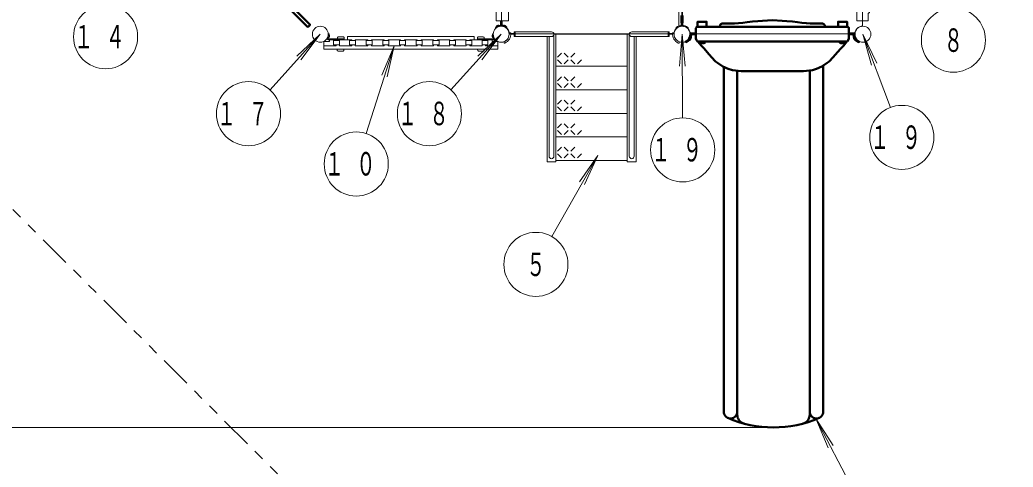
# Model space of a CAD drawing. Units: millimetres on the paper, scale 1:60. Extents: x -385 to 0, y -594 to 267.
# Drawn here: x -331 to -238.1, y 90.8 to 132.7 of the extents above; entities that cross this region are included whole.
import ezdxf
from ezdxf.enums import TextEntityAlignment as Align

# ---------------------------------------------------------------- set-up
doc = ezdxf.new("R2010")
doc.units = ezdxf.units.MM
doc.linetypes.add('USER3', pattern=[8, 3, -1, 1, -1, 1, -1])
doc.layers.add('LY_1', color=7, linetype='Continuous', lineweight=13)
doc.styles.add('ＭＳ ゴシック', font='')
doc.styles.get('ＭＳ ゴシック').set_extended_font_data('MS Gothic')

msp = doc.modelspace()

# ---------------------------------------------------------------- linework, layer by layer
at = {"layer": 'LY_1', "color": 140, "lineweight": 50}
for p, q in [((-319.072, 147.046), (-304.053, 132.027)), ((-318.849, 147.27), (-303.829, 132.251)), ((-303.829, 132.18), (-303.982, 132.027)), ((-267.725, 131.905), (-267.685, 131.978)), ((-267.685, 131.978), (-267.598, 132.022)), ((-267.598, 132.022), (-253.556, 132.022)), ((-253.556, 132.022), (-253.469, 131.978)), ((-253.469, 131.978), (-253.429, 131.905)), ((-268.246, 131.4), (-268.199, 131.404)), ((-268.199, 131.404), (-268.18, 131.411)), ((-268.18, 131.411), (-267.743, 131.411)), ((-267.743, 131.338), (-268.169, 131.338)), ((-268.169, 131.338), (-268.169, 131.31)), ((-267.743, 131.809), (-267.725, 131.905)), ((-267.743, 131.035), (-267.743, 131.809)), ((-267.722, 130.916), (-267.743, 131.035)), ((-253.413, 131.035), (-253.432, 130.916)), ((-253.429, 131.905), (-253.413, 131.809)), ((-253.413, 131.809), (-253.413, 131.035)), ((-252.974, 131.411), (-253.413, 131.411)), ((-253.413, 131.338), (-252.985, 131.338)), ((-252.985, 131.338), (-252.985, 131.31)), ((-252.955, 131.404), (-252.974, 131.411)), ((-252.908, 131.4), (-252.955, 131.404)), ((-268.707, 130.617), (-268.69, 130.625)), ((-268.675, 130.549), (-268.707, 130.617)), ((-267.673, 130.787), (-267.722, 130.916)), ((-267.591, 130.647), (-267.673, 130.787)), ((-253.563, 130.647), (-267.591, 130.647)), ((-253.481, 130.787), (-253.563, 130.647)), ((-253.432, 130.916), (-253.481, 130.787)), ((-252.479, 130.549), (-252.447, 130.617)), ((-252.447, 130.617), (-252.464, 130.625))]:
    msp.add_line(p, q, dxfattribs=at)
at = {"layer": 'LY_1'}
for p, q in [((-285.905, 147.472), (-285.905, 132.104)), ((-269.338, 147.421), (-269.338, 132.155)), ((-269.055, 132.104), (-269.055, 147.472)), ((-268.988, 147.472), (-268.988, 132.104)), ((-252.138, 132.104), (-252.138, 147.472)), ((-269.138, 132.413), (-269.138, 133.08)), ((-268.905, 132.413), (-268.905, 133.08)), ((-269.338, 132.155), (-269.305, 132.121)), ((-268.905, 132.413), (-269.138, 132.413)), ((-269.096, 132.19), (-269.096, 132.413)), ((-269.021, 132.171), (-269.021, 132.413)), ((-269.021, 132.19), (-269.021, 132.413)), ((-269.021, 132.19), (-269.021, 132.413)), ((-268.946, 132.19), (-268.946, 132.413)), ((-307.558, 126.119), (-302.855, 131.33)), ((-302.855, 131.33), (-305.051, 129.286)), ((-302.855, 131.33), (-304.663, 128.936)), ((-302.046, 131.382), (-302.109, 131.378)), ((-302.105, 130.982), (-302.085, 131.03)), ((-302.085, 131.03), (-302.067, 131.084)), ((-302.067, 131.084), (-302.053, 131.134)), ((-302.053, 131.134), (-302.044, 131.188)), ((-302.042, 131.379), (-302.046, 131.382)), ((-302.044, 131.188), (-302.037, 131.246)), ((-302.034, 131.371), (-302.042, 131.379)), ((-302.037, 131.246), (-302.033, 131.284)), ((-302.033, 131.364), (-302.034, 131.371)), ((-302.031, 131.357), (-302.033, 131.364)), ((-302.033, 131.284), (-302.031, 131.326)), ((-302.031, 131.326), (-302.031, 131.357)), ((-290.641, 126.119), (-285.938, 131.33)), ((-285.938, 131.33), (-288.135, 129.286)), ((-285.938, 131.33), (-287.746, 128.936)), ((-286.754, 131.357), (-286.753, 131.364)), ((-286.754, 131.326), (-286.754, 131.357)), ((-286.753, 131.284), (-286.754, 131.326)), ((-286.753, 131.364), (-286.752, 131.371)), ((-286.749, 131.246), (-286.753, 131.284)), ((-286.752, 131.371), (-286.744, 131.379)), ((-286.742, 131.188), (-286.749, 131.246)), ((-286.744, 131.379), (-286.74, 131.382)), ((-286.732, 131.134), (-286.742, 131.188)), ((-286.74, 131.382), (-286.677, 131.378)), ((-286.719, 131.084), (-286.732, 131.134)), ((-286.701, 131.03), (-286.719, 131.084)), ((-286.68, 130.982), (-286.701, 131.03)), ((-285.207, 131.464), (-285.115, 131.473)), ((-285.164, 131.363), (-269.796, 131.363)), ((-285.05, 131.405), (-284.73, 131.405)), ((-285.048, 131.33), (-284.73, 131.33)), ((-284.73, 131.556), (-281.23, 131.556)), ((-284.73, 131.103), (-284.73, 131.556)), ((-284.73, 131.103), (-281.23, 131.103)), ((-284.646, 131.103), (-284.646, 131.556)), ((-281.646, 119.399), (-281.646, 131.103)), ((-281.456, 119.904), (-281.456, 131.103)), ((-281.003, 119.904), (-281.003, 131.33)), ((-281.003, 131.33), (-273.956, 131.33)), ((-280.813, 119.399), (-280.813, 131.33)), ((-274.146, 119.399), (-274.146, 131.33)), ((-273.956, 119.904), (-273.956, 131.33)), ((-270.23, 131.556), (-273.73, 131.556)), ((-270.23, 131.103), (-273.73, 131.103)), ((-273.503, 119.904), (-273.503, 131.103)), ((-273.313, 119.399), (-273.313, 131.103)), ((-270.313, 131.556), (-270.313, 131.103)), ((-270.23, 131.556), (-270.23, 131.103)), ((-269.91, 131.405), (-270.23, 131.405)), ((-269.911, 131.33), (-270.23, 131.33)), ((-269.753, 131.464), (-269.845, 131.473)), ((-269.545, 131.855), (-269.556, 131.867)), ((-269.021, 131.33), (-269.266, 128.339)), ((-269.021, 131.33), (-268.743, 128.343)), ((-268.976, 123.502), (-269.021, 131.33)), ((-268.497, 131.855), (-268.487, 131.867)), ((-268.247, 131.363), (-252.879, 131.363)), ((-252.105, 131.33), (-250.807, 128.625)), ((-252.105, 131.33), (-251.296, 128.441)), ((-249.525, 124.48), (-252.105, 131.33)), ((-302.119, 130.816), (-302.084, 130.811)), ((-302.116, 130.936), (-302.105, 130.982)), ((-301.226, 130.886), (-302.095, 130.888)), ((-302.084, 130.811), (-301.226, 130.811)), ((-302.084, 130.811), (-300.615, 130.811)), ((-301.226, 130.886), (-300.618, 130.886)), ((-300.618, 130.886), (-300.618, 130.811)), ((-298.577, 122.04), (-295.939, 130.26)), ((-295.939, 130.26), (-297.102, 127.494)), ((-295.939, 130.26), (-296.604, 127.334)), ((-286.702, 130.811), (-288.17, 130.811)), ((-287.56, 130.886), (-288.168, 130.886)), ((-288.168, 130.886), (-288.168, 130.811)), ((-287.56, 130.886), (-286.69, 130.888)), ((-286.702, 130.811), (-287.56, 130.811)), ((-286.667, 130.816), (-286.702, 130.811)), ((-286.67, 130.936), (-286.68, 130.982)), ((-285.701, 130.625), (-285.664, 130.54)), ((-269.259, 130.625), (-269.295, 130.54)), ((-280.307, 129.559), (-280.682, 129.184)), ((-280.057, 129.559), (-279.682, 129.184)), ((-279.057, 129.559), (-279.432, 129.184)), ((-274.146, 128.33), (-280.813, 128.33)), ((-280.682, 128.934), (-280.307, 128.559)), ((-279.682, 128.934), (-280.057, 128.559)), ((-279.432, 128.934), (-279.057, 128.559)), ((-278.432, 128.934), (-278.807, 128.559)), ((-280.307, 127.356), (-280.682, 126.981)), ((-280.057, 127.356), (-279.682, 126.981)), ((-279.057, 127.356), (-279.432, 126.981)), ((-280.682, 126.731), (-280.307, 126.356)), ((-279.682, 126.731), (-280.057, 126.356)), ((-279.432, 126.731), (-279.057, 126.356)), ((-278.432, 126.731), (-278.807, 126.356)), ((-274.146, 126.127), (-280.813, 126.127)), ((-280.307, 125.154), (-280.682, 124.779)), ((-280.682, 124.529), (-280.307, 124.154)), ((-280.057, 125.154), (-279.682, 124.779)), ((-279.682, 124.529), (-280.057, 124.154)), ((-279.057, 125.154), (-279.432, 124.779)), ((-279.432, 124.529), (-279.057, 124.154)), ((-278.432, 124.529), (-278.807, 124.154)), ((-274.146, 123.924), (-280.813, 123.924)), ((-280.307, 122.951), (-280.682, 122.576)), ((-280.057, 122.951), (-279.682, 122.576)), ((-279.057, 122.951), (-279.432, 122.576)), ((-274.146, 121.721), (-280.813, 121.721)), ((-280.682, 122.326), (-280.307, 121.951)), ((-279.682, 122.326), (-280.057, 121.951)), ((-279.432, 122.326), (-279.057, 121.951)), ((-278.432, 122.326), (-278.807, 121.951)), ((-281.211, 112.393), (-276.909, 119.983)), ((-280.307, 120.748), (-280.682, 120.373)), ((-280.682, 120.123), (-280.307, 119.748)), ((-280.057, 120.748), (-279.682, 120.373)), ((-279.682, 120.123), (-280.057, 119.748)), ((-279.057, 120.748), (-279.432, 120.373)), ((-279.432, 120.123), (-279.057, 119.748)), ((-278.432, 120.123), (-278.807, 119.748)), ((-276.909, 119.983), (-278.61, 117.512)), ((-276.909, 119.983), (-278.155, 117.254)), ((-280.813, 119.399), (-281.646, 119.399)), ((-274.146, 119.518), (-280.813, 119.518)), ((-273.313, 119.399), (-274.146, 119.399)), ((-256.509, 95.364), (-254.894, 92.835)), ((-256.509, 95.364), (-255.358, 92.594)), ((-251.911, 86.554), (-256.509, 95.364)), ((-261.472, 94.512), (-368.968, 94.512))]:
    msp.add_line(p, q, dxfattribs=at)
at = {"layer": 'LY_1', "linetype": 'USER3'}
msp.add_lwpolyline([(-252.084, 224.228), (-279.401, 224.228), (-307.724, 195.905), (-315.589, 195.905), (-332.744, 178.75), (-341.067, 178.75), (-358.936, 160.881), (-358.936, 135.611), (-341.067, 117.742), (-334.428, 117.742), (-277.865, 61.179), (-243.079, 61.179), (-225.79, 78.468), (-190.656, 78.468), (-167.999, 101.125), (-148.366, 101.125), (-130.952, 118.539), (-130.952, 161.068), (-148.366, 178.482), (-182.426, 178.482), (-196.792, 192.847), (-220.703, 192.847)], close=True, dxfattribs=at)
at = {"layer": 'LY_1'}
for points in [[(-285.25, 146.987), (-286.415, 146.987), (-286.415, 132.589), (-285.25, 132.589)], [(-251.63, 132.593), (-251.63, 133.218), (-251.625, 133.248), (-251.616, 133.276), (-251.597, 133.3), (-251.573, 133.318), (-251.545, 133.33), (-251.515, 133.332), (-251.503, 133.332), (-251.503, 146.243), (-251.515, 146.243), (-251.545, 146.248), (-251.573, 146.259), (-251.597, 146.276), (-251.616, 146.301), (-251.625, 146.327), (-251.63, 146.358), (-251.63, 146.984), (-252.687, 146.984), (-252.687, 133.017), (-252.687, 132.593)], [(-300.316, 131.127), (-300.316, 130.811), (-301.076, 130.811), (-301.076, 130.748), (-301.373, 130.748), (-301.373, 130.811), (-302.009, 130.811), (-302.009, 130.641), (-302.537, 130.641), (-302.537, 129.944), (-286.246, 129.944), (-286.246, 130.641), (-286.777, 130.641), (-286.777, 130.811), (-287.411, 130.811), (-287.411, 130.748), (-287.71, 130.748), (-287.71, 130.811), (-288.47, 130.811), (-288.47, 131.127)], [(-300.618, 130.886), (-301.251, 130.886), (-301.251, 130.97), (-301.242, 131.019), (-301.214, 131.061), (-301.174, 131.087), (-301.125, 131.099), (-300.744, 131.099), (-300.695, 131.087), (-300.655, 131.061), (-300.627, 131.019), (-300.618, 130.97)], [(-288.168, 130.886), (-287.534, 130.886), (-287.534, 130.97), (-287.544, 131.019), (-287.572, 131.061), (-287.612, 131.087), (-287.661, 131.099), (-288.042, 131.099), (-288.091, 131.087), (-288.131, 131.061), (-288.159, 131.019), (-288.168, 130.97)], [(-301.607, 130.325), (-301.607, 130.748), (-301.059, 130.748), (-301.059, 130.325)], [(-300.11, 130.325), (-300.11, 130.748), (-299.551, 130.748), (-299.551, 130.325)], [(-298.574, 130.325), (-298.574, 130.748), (-298.015, 130.748), (-298.015, 130.325)], [(-297.017, 130.325), (-297.017, 130.748), (-296.458, 130.748), (-296.458, 130.325)], [(-295.448, 130.325), (-295.448, 130.748), (-294.89, 130.748), (-294.89, 130.325)], [(-293.319, 130.325), (-293.319, 130.748), (-293.889, 130.748), (-293.894, 130.325)], [(-291.754, 130.325), (-291.754, 130.748), (-292.325, 130.748), (-292.325, 130.325)], [(-290.202, 130.325), (-290.202, 130.748), (-290.768, 130.748), (-290.768, 130.325)], [(-289.232, 130.748), (-288.675, 130.748), (-288.675, 130.325), (-289.232, 130.325)], [(-287.179, 130.748), (-287.179, 130.325), (-287.724, 130.325), (-287.724, 130.748)], [(-301.276, 129.944), (-300.642, 129.944), (-300.642, 129.86), (-300.651, 129.811), (-300.679, 129.769), (-300.719, 129.743), (-300.768, 129.731), (-301.149, 129.731), (-301.198, 129.743), (-301.238, 129.769), (-301.266, 129.811), (-301.276, 129.86)], [(-287.51, 129.944), (-288.144, 129.944), (-288.144, 129.86), (-288.134, 129.811), (-288.106, 129.769), (-288.067, 129.743), (-288.018, 129.731), (-287.636, 129.731), (-287.587, 129.743), (-287.548, 129.769), (-287.52, 129.811), (-287.51, 129.86)]]:
    msp.add_lwpolyline(points, close=True, dxfattribs=at)
for points in [[(-286.013, 132.589), (-286.015, 132.19), (-286.015, 132.186), (-286.016, 132.181), (-286.018, 132.178), (-286.021, 132.174), (-286.024, 132.171), (-286.028, 132.169), (-286.032, 132.168), (-286.036, 132.167), (-286.041, 132.168), (-286.045, 132.169), (-286.101, 132.16), (-286.153, 132.148), (-286.206, 132.131), (-286.255, 132.113), (-286.305, 132.089), (-286.356, 132.061), (-286.389, 132.043), (-286.424, 132.019), (-286.45, 132.001), (-286.454, 131.996), (-286.459, 131.991), (-286.461, 131.979), (-286.461, 131.975), (-286.421, 131.926), (-286.396, 131.947), (-286.361, 131.97), (-286.321, 131.996), (-286.281, 132.019), (-286.237, 132.04), (-286.188, 132.059), (-286.138, 132.073), (-286.087, 132.087), (-286.031, 132.094), (-286.012, 132.099), (-285.996, 132.108), (-285.975, 132.122), (-285.965, 132.131), (-285.958, 132.136), (-285.944, 132.164), (-285.942, 132.167), (-285.937, 132.202), (-285.937, 132.589)], [(-286.162, 132.146), (-286.171, 132.169), (-286.185, 132.183), (-286.204, 132.183), (-286.227, 132.174), (-286.251, 132.164), (-286.279, 132.153), (-286.307, 132.141), (-286.333, 132.131), (-286.354, 132.122), (-286.368, 132.108), (-286.368, 132.089), (-286.358, 132.066), (-286.356, 132.061)], [(-285.861, 132.589), (-285.86, 132.19), (-285.86, 132.186), (-285.858, 132.181), (-285.856, 132.178), (-285.854, 132.174), (-285.85, 132.171), (-285.847, 132.169), (-285.843, 132.168), (-285.838, 132.167), (-285.834, 132.168), (-285.83, 132.169), (-285.774, 132.16), (-285.722, 132.148), (-285.668, 132.131), (-285.619, 132.113), (-285.57, 132.089), (-285.519, 132.061), (-285.486, 132.043), (-285.451, 132.019), (-285.425, 132.001), (-285.42, 131.996), (-285.416, 131.991), (-285.413, 131.979), (-285.413, 131.975), (-285.453, 131.926), (-285.479, 131.947), (-285.514, 131.97), (-285.554, 131.996), (-285.594, 132.019), (-285.638, 132.04), (-285.687, 132.059), (-285.736, 132.073), (-285.788, 132.087), (-285.844, 132.094), (-285.863, 132.099), (-285.879, 132.108), (-285.9, 132.122), (-285.909, 132.131), (-285.916, 132.136), (-285.93, 132.164), (-285.933, 132.167), (-285.937, 132.202), (-285.937, 132.589)], [(-285.713, 132.146), (-285.703, 132.169), (-285.689, 132.183), (-285.671, 132.183), (-285.647, 132.174), (-285.624, 132.164), (-285.596, 132.153), (-285.568, 132.141), (-285.542, 132.131), (-285.521, 132.122), (-285.507, 132.108), (-285.507, 132.089), (-285.516, 132.066), (-285.518, 132.061)], [(-302.081, 131.039), (-302.057, 131.033), (-302.037, 131.037), (-302.026, 131.052), (-302.02, 131.076), (-302.014, 131.101), (-302.007, 131.13), (-302.001, 131.16), (-301.993, 131.186), (-301.989, 131.209), (-301.992, 131.228), (-302.007, 131.239), (-302.031, 131.245), (-302.037, 131.246)], [(-286.704, 131.039), (-286.729, 131.033), (-286.748, 131.037), (-286.759, 131.052), (-286.765, 131.076), (-286.771, 131.101), (-286.778, 131.13), (-286.785, 131.16), (-286.792, 131.186), (-286.797, 131.209), (-286.794, 131.228), (-286.779, 131.239), (-286.754, 131.245), (-286.749, 131.246)], [(-301.373, 130.325), (-301.373, 130.26), (-302.537, 130.26)], [(-301.076, 130.748), (-301.076, 130.811), (-299.912, 130.811), (-299.912, 130.748)], [(-299.912, 130.325), (-299.912, 130.26), (-301.076, 130.26), (-301.076, 130.325)], [(-299.58, 130.748), (-299.58, 130.811), (-298.415, 130.811), (-298.415, 130.748)], [(-298.415, 130.325), (-298.415, 130.26), (-299.58, 130.26), (-299.58, 130.325)], [(-298.06, 130.748), (-298.06, 130.811), (-296.896, 130.811), (-296.896, 130.748)], [(-296.896, 130.325), (-296.896, 130.26), (-298.06, 130.26), (-298.06, 130.325)], [(-296.522, 130.748), (-296.522, 130.811), (-295.357, 130.811), (-295.357, 130.748)], [(-295.357, 130.325), (-295.357, 130.26), (-296.522, 130.26), (-296.522, 130.325)], [(-294.974, 130.748), (-294.974, 130.811), (-293.81, 130.811), (-293.81, 130.748)], [(-293.81, 130.325), (-293.81, 130.26), (-294.974, 130.26), (-294.974, 130.325)], [(-293.426, 130.748), (-293.426, 130.811), (-292.264, 130.811), (-292.264, 130.748)], [(-292.264, 130.325), (-292.264, 130.26), (-293.426, 130.26), (-293.426, 130.325)], [(-290.726, 130.748), (-290.726, 130.811), (-291.89, 130.811), (-291.89, 130.748)], [(-291.89, 130.325), (-291.89, 130.26), (-290.726, 130.26), (-290.726, 130.325)], [(-290.368, 130.748), (-290.368, 130.811), (-289.204, 130.811), (-289.204, 130.748)], [(-289.204, 130.325), (-289.204, 130.26), (-290.368, 130.26), (-290.368, 130.325)], [(-287.71, 130.748), (-287.71, 130.811), (-288.872, 130.811), (-288.872, 130.748)], [(-288.872, 130.325), (-288.872, 130.26), (-287.71, 130.26), (-287.71, 130.325)], [(-287.411, 130.325), (-287.411, 130.26), (-286.246, 130.26)]]:
    msp.add_lwpolyline(points, dxfattribs=at)
at = {"layer": 'LY_1', "color": 140, "lineweight": 50}
for points in [[(-267.57, 132.022), (-267.57, 132.495), (-266.723, 132.495), (-266.723, 132.022)], [(-265.482, 132.022), (-265.472, 132.176), (-265.434, 132.23), (-265.386, 132.275), (-265.329, 132.308), (-265.266, 132.329), (-265.201, 132.335), (-264.113, 132.335), (-263.758, 132.359), (-263.344, 132.403), (-262.939, 132.455), (-262.448, 132.508), (-261.943, 132.541), (-261.487, 132.574), (-260.577, 132.649)], [(-255.672, 132.022), (-255.682, 132.176), (-255.72, 132.23), (-255.768, 132.275), (-255.825, 132.308), (-255.888, 132.329), (-255.953, 132.335), (-257.041, 132.335), (-257.396, 132.359), (-257.81, 132.403), (-258.215, 132.455), (-258.706, 132.508), (-259.211, 132.541), (-259.667, 132.574), (-260.577, 132.649)], [(-254.437, 132.022), (-254.437, 132.495), (-253.591, 132.495), (-253.591, 132.022)], [(-268.251, 130.981), (-268.229, 130.968), (-268.218, 130.952), (-268.221, 130.933), (-268.234, 130.912), (-268.247, 130.89), (-268.263, 130.864), (-268.28, 130.839), (-268.293, 130.815), (-268.306, 130.796), (-268.322, 130.784), (-268.34, 130.787), (-268.362, 130.801), (-268.366, 130.803)], [(-267.535, 130.647), (-267.247, 130.28), (-266.967, 129.985), (-266.66, 129.653), (-266.256, 129.192), (-265.891, 128.787), (-265.718, 128.652), (-265.201, 128.296), (-264.703, 128.079), (-264.317, 127.98), (-263.487, 127.87), (-263.026, 127.866), (-262.523, 127.861), (-261.99, 127.87), (-261.487, 127.878), (-260.577, 127.859)], [(-253.619, 130.647), (-253.907, 130.28), (-254.187, 129.985), (-254.494, 129.653), (-254.898, 129.192), (-255.263, 128.787), (-255.436, 128.652), (-255.953, 128.296), (-256.451, 128.079), (-256.837, 127.98), (-257.667, 127.87), (-258.128, 127.866), (-258.631, 127.861), (-259.164, 127.87), (-259.667, 127.878), (-260.577, 127.859)], [(-252.903, 130.981), (-252.925, 130.968), (-252.936, 130.952), (-252.933, 130.933), (-252.92, 130.912), (-252.907, 130.89), (-252.891, 130.864), (-252.874, 130.839), (-252.861, 130.815), (-252.848, 130.796), (-252.832, 130.784), (-252.813, 130.787), (-252.792, 130.801), (-252.788, 130.803)], [(-263.859, 95.996), (-263.869, 95.88), (-263.902, 95.767), (-263.954, 95.662), (-264.024, 95.568), (-264.111, 95.49), (-264.211, 95.428), (-264.32, 95.385), (-264.435, 95.364), (-264.552, 95.364), (-264.667, 95.385), (-264.777, 95.428), (-264.876, 95.49), (-264.963, 95.568), (-265.034, 95.662), (-265.086, 95.767), (-265.118, 95.88), (-265.129, 95.996), (-265.129, 128.265)], [(-255.815, 128.391), (-255.815, 95.996), (-255.826, 95.88), (-255.858, 95.767), (-255.91, 95.662), (-255.981, 95.568), (-256.068, 95.49), (-256.167, 95.428), (-256.277, 95.385), (-256.392, 95.364), (-256.509, 95.364), (-256.624, 95.385), (-256.733, 95.428), (-256.833, 95.49), (-256.92, 95.568), (-256.99, 95.662), (-257.042, 95.767), (-257.075, 95.88), (-257.085, 95.996)], [(-263.859, 127.92), (-263.859, 95.696), (-263.85, 95.573), (-263.823, 95.453), (-263.78, 95.339), (-263.72, 95.231), (-263.645, 95.134), (-263.557, 95.048), (-263.458, 94.976), (-263.349, 94.919), (-263.233, 94.879)], [(-257.085, 127.948), (-257.085, 95.696), (-257.094, 95.573), (-257.121, 95.453), (-257.164, 95.339), (-257.224, 95.231), (-257.299, 95.134), (-257.387, 95.048), (-257.486, 94.976), (-257.595, 94.919), (-257.711, 94.879)]]:
    msp.add_lwpolyline(points, dxfattribs=at)
for points in [[(-267.397, 130.649), (-267.397, 130.582), (-267.396, 130.568), (-267.392, 130.554), (-267.385, 130.541), (-267.376, 130.53), (-267.366, 130.52), (-267.353, 130.513), (-267.34, 130.508), (-267.326, 130.506), (-267.311, 130.506), (-266.95, 130.506), (-266.919, 130.512), (-266.893, 130.529), (-266.876, 130.554), (-266.869, 130.584), (-266.869, 130.65)], [(-253.757, 130.649), (-253.757, 130.582), (-253.758, 130.568), (-253.762, 130.554), (-253.769, 130.541), (-253.778, 130.53), (-253.788, 130.52), (-253.801, 130.513), (-253.814, 130.508), (-253.828, 130.506), (-253.843, 130.506), (-254.204, 130.506), (-254.235, 130.512), (-254.261, 130.529), (-254.278, 130.554), (-254.285, 130.584), (-254.285, 130.65)]]:
    msp.add_lwpolyline(points, close=True, dxfattribs=at)
at = {"layer": 'LY_1'}
for centre, radius in [((-322.938, 131.096), 3), ((-243.644, 130.778), 3), ((-302.855, 131.33), 0.743), ((-285.938, 131.33), 0.743), ((-285.938, 131.33), 0.743), ((-285.938, 131.33), 0.743), ((-285.938, 131.33), 0.743), ((-269.021, 131.33), 0.743), ((-269.021, 131.33), 0.743), ((-269.021, 131.33), 0.743), ((-269.021, 131.33), 0.743), ((-269.021, 131.33), 0.743), ((-252.105, 131.33), 0.743), ((-252.105, 131.33), 0.743), ((-252.105, 131.33), 0.743), ((-309.568, 123.892), 3), ((-292.651, 123.892), 3), ((-248.468, 121.673), 3), ((-268.959, 120.502), 3), ((-299.494, 119.184), 3), ((-282.691, 109.783), 3)]:
    msp.add_circle(centre, radius, dxfattribs=at)
at = {"layer": 'LY_1', "color": 140, "lineweight": 50}
for centre, radius, start, end in [((-304.018, 132.063), 0.05, 225, 315), ((-303.865, 132.216), 0.05, 315, 45), ((-269.021, 131.33), 0.779, 295.16196, 5.16196), ((-268.998, 131.312), 0.829, 292.91922, 359.79874), ((-252.156, 131.312), 0.829, 180.20126, 247.08078), ((-252.133, 131.33), 0.779, 174.83804, 244.83804), ((-260.472, 105.095), 10.583, 246.15553, 293.84447)]:
    msp.add_arc(centre, radius, start, end, dxfattribs=at)
at = {"layer": 'LY_1'}
for centre, radius, start, end in [((-285.938, 131.33), 0.775, 2.46509, 87.5349), ((-269.021, 131.33), 0.775, 92.4651, 177.53491), ((-269.479, 131.931), 0.1, 167.17799, 219.79182), ((-269.544, 131.946), 0.0333, 130.29832, 167.17799), ((-269.021, 131.33), 0.842, 49.70168, 130.29832), ((-269.021, 131.33), 0.742, 45.05104, 134.94896), ((-269.13, 132.19), 0.0333, 317.85622, 0), ((-269.021, 131.33), 0.775, 2.46509, 87.5349), ((-268.913, 132.19), 0.0333, 180, 222.14378), ((-268.564, 131.931), 0.1, 320.20818, 12.82201), ((-268.499, 131.946), 0.0333, 12.82201, 49.70168), ((-252.105, 131.33), 0.775, 92.4651, 177.53491), ((-301.869, 130.921), 0.327, 167.0669, 181.80844), ((-286.917, 130.921), 0.327, 358.19156, 12.9331), ((-285.938, 131.33), 0.742, 288.60381, 10.39619), ((-285.938, 131.33), 0.892, 293.15034, 5.84966), ((-285.109, 131.414), 0.0584, 5.84966, 95.50903), ((-281.23, 131.33), 0.227, 270, 90), ((-273.73, 131.33), 0.227, 90, 270), ((-269.021, 131.33), 0.892, 174.15034, 246.84966), ((-269.85, 131.414), 0.0584, 84.49097, 174.15034), ((-269.021, 131.33), 0.742, 169.60381, 251.39619), ((-302.106, 130.905), 0.0897, 176.28658, 262.01901), ((-302.069, 130.929), 0.048, 170.76398, 237.1852), ((-286.716, 130.929), 0.048, 302.8148, 9.23602), ((-286.679, 130.905), 0.0897, 277.98099, 3.71342), ((-285.61, 130.563), 0.0584, 203.49097, 293.15034), ((-269.349, 130.563), 0.0584, 246.84966, 336.50903), ((-281.23, 119.904), 0.227, 180, 0), ((-273.73, 119.904), 0.227, 180, 0)]:
    msp.add_arc(centre, radius, start, end, dxfattribs=at)

# ---------------------------------------------------------------- texts
at = {"layer": 'LY_1', "style": 'ＭＳ ゴシック', "width": 0.6}
for s, p in [('８', (-243.644, 130.778)), ('５', (-282.691, 109.783))]:
    msp.add_text(s, height=2.199, dxfattribs=at).set_placement(p, align=Align.MIDDLE_CENTER)
at = {"layer": 'LY_1', "char_height": 2.199, "attachment_point": 5, "style": 'ＭＳ ゴシック'}
for s, insert in [('\\T1.64;\\W0.6;１４', (-322.938, 131.096)), ('\\T1.64;\\W0.6;１７', (-309.568, 123.892)), ('\\T1.64;\\W0.6;１８', (-292.651, 123.892)), ('\\T1.64;\\W0.6;１９', (-248.468, 121.673)), ('\\T1.64;\\W0.6;１９', (-268.959, 120.502)), ('\\T1.64;\\W0.6;１０', (-299.494, 119.184))]:
    msp.add_mtext(s, dxfattribs=dict(at, insert=insert))

doc.saveas('drawing.dxf')
